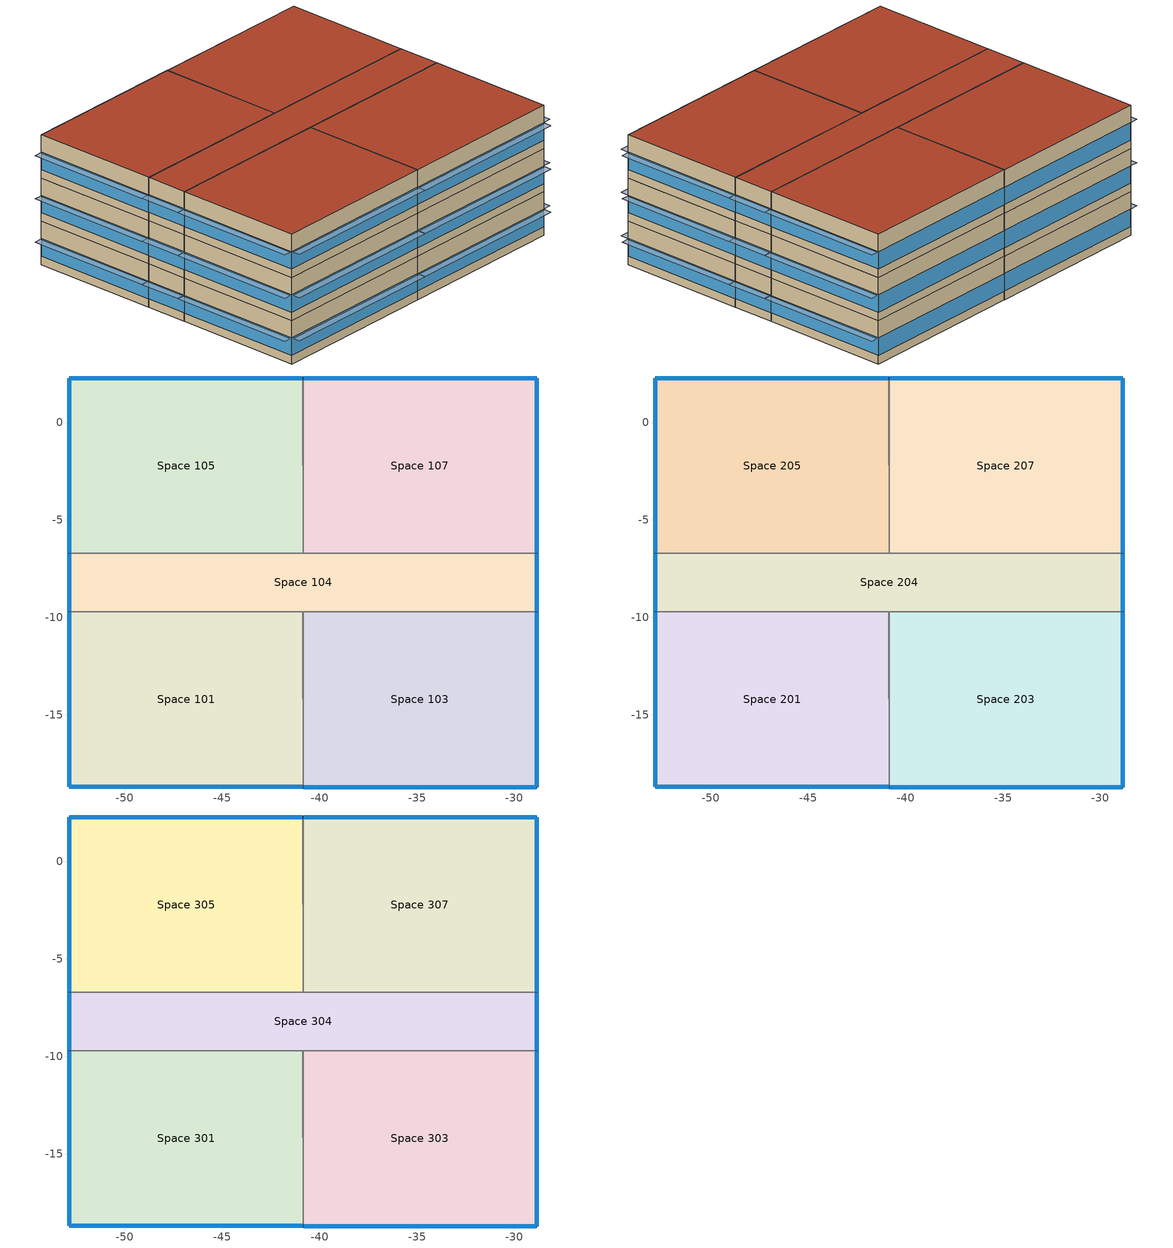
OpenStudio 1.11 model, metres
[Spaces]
Space 101
 floor ground: -40.86,-9.71 -40.85,-18.71 -52.85,-18.71 -52.86,-9.71 z2.44
 wall outside: -52.85,-9.71 -52.86,-9.71 -52.85,-18.71 -40.85,-18.71 z2.44:5.49
 wall to Space 104: -40.86,-9.71 -52.85,-9.71 z2.44:5.49
 wall to Space 102: -40.85,-18.71 -40.86,-9.71 z2.44:5.49
 window: -52.86,-9.74 -52.85,-18.69 / -52.83,-18.71 -40.88,-18.71 z3.04:4.26
Space 102
 floor ground: -40.85,-9.71 -40.85,-18.71 -40.86,-9.71 z2.44
 wall to Space 104: -40.85,-9.71 -40.86,-9.71 z2.44:5.49
 wall to Space 103: -40.85,-18.71 -40.85,-9.71 z2.44:5.49
Space 103
 floor ground: -28.85,-9.71 -28.85,-18.71 -40.85,-18.71 -40.85,-9.71 z2.44
 wall outside: -40.85,-18.71 -28.85,-18.71 -28.85,-9.71 z2.44:5.49
 wall to Space 104: -28.85,-9.71 -40.85,-9.71 z2.44:5.49
 window: -28.85,-18.69 -28.85,-9.74 / -40.83,-18.71 -28.88,-18.71 z3.04:4.26
Space 104
 floor ground: -28.85,-6.71 -28.85,-9.71 -52.85,-9.71 -52.85,-6.71 z2.44
 wall outside: -28.85,-9.71 -28.85,-6.71 / -52.85,-6.71 -52.85,-9.71 z2.44:5.49
 wall to Space 105: -40.85,-6.71 -52.85,-6.71 z2.44:5.49
 wall to Space 107: -28.85,-6.71 -40.85,-6.71 z2.44:5.49
 window: -28.85,-9.69 -28.85,-6.74 / -52.85,-6.74 -52.85,-9.69 z3.04:4.28
Space 105
 floor ground: -40.86,2.29 -40.85,-6.71 -52.85,-6.71 -52.86,2.29 z2.44
 wall outside: -40.86,2.29 -52.86,2.29 -52.85,-6.71 z2.44:5.49
 wall to Space 106: -40.85,-6.71 -40.86,2.29 z2.44:5.49
 window: -52.86,2.26 -52.85,-6.69 / -40.89,2.29 -52.84,2.29 z3.04:4.26
Space 106
 floor ground: -40.85,2.29 -40.85,-6.71 -40.86,2.29 z2.44
 wall outside: -40.85,2.29 -40.86,2.29 z2.44:5.49
 wall to Space 107: -40.85,-6.71 -40.85,2.29 z2.44:5.49
Space 107
 floor ground: -28.85,2.29 -28.85,-6.71 -40.85,-6.71 -40.85,2.29 z2.44
 wall outside: -28.85,-6.71 -28.85,2.29 -40.85,2.29 z2.44:5.49
 window: -28.88,2.29 -40.83,2.29 / -28.85,-6.69 -28.85,2.26 z3.04:4.26
Space 201
 floor to Space 101: -40.86,-9.71 -40.85,-18.71 -52.85,-18.71 -52.86,-9.71 z5.49
 wall outside: -52.85,-9.71 -52.86,-9.71 -52.85,-18.71 -40.85,-18.71 z5.49:8.53
 wall to Space 204: -40.86,-9.71 -52.85,-9.71 z5.49:8.53
 wall to Space 202: -40.85,-18.71 -40.86,-9.71 z5.49:8.53
 window: -52.86,-9.74 -52.85,-18.69 / -52.83,-18.71 -40.88,-18.71 z6.09:7.31
Space 202
 floor to Space 102: -40.85,-9.71 -40.85,-18.71 -40.86,-9.71 z5.49
 wall to Space 204: -40.85,-9.71 -40.86,-9.71 z5.49:8.53
 wall to Space 203: -40.85,-18.71 -40.85,-9.71 z5.49:8.53
Space 203
 floor to Space 103: -28.85,-9.71 -28.85,-18.71 -40.85,-18.71 -40.85,-9.71 z5.49
 wall outside: -40.85,-18.71 -28.85,-18.71 -28.85,-9.71 z5.49:8.53
 wall to Space 204: -28.85,-9.71 -40.85,-9.71 z5.49:8.53
 window: -40.83,-18.71 -28.88,-18.71 / -28.85,-18.69 -28.85,-9.74 z6.09:7.31
Space 204
 floor to Space 104: -28.85,-6.71 -28.85,-9.71 -52.85,-9.71 -52.85,-6.71 z5.49
 wall outside: -28.85,-9.71 -28.85,-6.71 / -52.85,-6.71 -52.85,-9.71 z5.49:8.53
 wall to Space 205: -40.85,-6.71 -52.85,-6.71 z5.49:8.53
 wall to Space 207: -28.85,-6.71 -40.85,-6.71 z5.49:8.53
 window: -28.85,-9.69 -28.85,-6.74 / -52.85,-6.74 -52.85,-9.69 z6.09:7.33
Space 205
 floor to Space 105: -40.86,2.29 -40.85,-6.71 -52.85,-6.71 -52.86,2.29 z5.49
 wall outside: -40.86,2.29 -52.86,2.29 -52.85,-6.71 z5.49:8.53
 wall to Space 206: -40.85,-6.71 -40.86,2.29 z5.49:8.53
 window: -40.89,2.29 -52.84,2.29 / -52.86,2.26 -52.85,-6.69 z6.09:7.31
Space 206
 floor to Space 106: -40.85,2.29 -40.85,-6.71 -40.86,2.29 z5.49
 wall outside: -40.85,2.29 -40.86,2.29 z5.49:8.53
 wall to Space 207: -40.85,-6.71 -40.85,2.29 z5.49:8.53
Space 207
 floor to Space 107: -28.85,2.29 -28.85,-6.71 -40.85,-6.71 -40.85,2.29 z5.49
 wall outside: -28.85,-6.71 -28.85,2.29 -40.85,2.29 z5.49:8.53
 window: -28.88,2.29 -40.83,2.29 / -28.85,-6.69 -28.85,2.26 z6.09:7.31
Space 301
 floor to Space 201: -40.86,-9.71 -40.85,-18.71 -52.85,-18.71 -52.86,-9.71 z8.53
 wall outside: -52.85,-9.71 -52.86,-9.71 -52.85,-18.71 -40.85,-18.71 z8.53:11.58
 wall to Space 304: -40.86,-9.71 -52.85,-9.71 z8.53:11.58
 wall to Space 302: -40.85,-18.71 -40.86,-9.71 z8.53:11.58
 window: -52.83,-18.71 -40.88,-18.71 / -52.86,-9.74 -52.85,-18.69 z9.13:10.36
 roof outside: -40.85,-18.71 -40.86,-9.71 -52.86,-9.71 -52.85,-18.71 z11.58
Space 302
 floor to Space 202: -40.85,-9.71 -40.85,-18.71 -40.86,-9.71 z8.53
 wall to Space 304: -40.85,-9.71 -40.86,-9.71 z8.53:11.58
 wall to Space 303: -40.85,-18.71 -40.85,-9.71 z8.53:11.58
 roof outside: -40.85,-18.71 -40.85,-9.71 -40.86,-9.71 z11.58
Space 303
 floor to Space 203: -28.85,-9.71 -28.85,-18.71 -40.85,-18.71 -40.85,-9.71 z8.53
 wall outside: -40.85,-18.71 -28.85,-18.71 -28.85,-9.71 z8.53:11.58
 wall to Space 304: -28.85,-9.71 -40.85,-9.71 z8.53:11.58
 window: -40.83,-18.71 -28.88,-18.71 / -28.85,-18.69 -28.85,-9.74 z9.13:10.36
 roof outside: -28.85,-18.71 -28.85,-9.71 -40.85,-9.71 -40.85,-18.71 z11.58
Space 304
 floor to Space 204: -28.85,-6.71 -28.85,-9.71 -52.85,-9.71 -52.85,-6.71 z8.53
 wall outside: -28.85,-9.71 -28.85,-6.71 / -52.85,-6.71 -52.85,-9.71 z8.53:11.58
 wall to Space 305: -40.85,-6.71 -52.85,-6.71 z8.53:11.58
 wall to Space 307: -28.85,-6.71 -40.85,-6.71 z8.53:11.58
 window: -52.85,-6.74 -52.85,-9.69 / -28.85,-9.69 -28.85,-6.74 z9.13:10.37
 roof outside: -28.85,-9.71 -28.85,-6.71 -52.85,-6.71 -52.85,-9.71 z11.58
Space 305
 floor to Space 205: -40.86,2.29 -40.85,-6.71 -52.85,-6.71 -52.86,2.29 z8.53
 wall outside: -40.86,2.29 -52.86,2.29 -52.85,-6.71 z8.53:11.58
 wall to Space 306: -40.85,-6.71 -40.86,2.29 z8.53:11.58
 window: -52.86,2.26 -52.85,-6.69 / -40.89,2.29 -52.84,2.29 z9.13:10.36
 roof outside: -40.85,-6.71 -40.86,2.29 -52.86,2.29 -52.85,-6.71 z11.58
Space 306
 floor to Space 206: -40.85,2.29 -40.85,-6.71 -40.86,2.29 z8.53
 wall outside: -40.85,2.29 -40.86,2.29 z8.53:11.58
 wall to Space 307: -40.85,-6.71 -40.85,2.29 z8.53:11.58
 roof outside: -40.85,-6.71 -40.85,2.29 -40.86,2.29 z11.58
Space 307
 floor to Space 207: -28.85,2.29 -28.85,-6.71 -40.85,-6.71 -40.85,2.29 z8.53
 wall outside: -28.85,-6.71 -28.85,2.29 -40.85,2.29 z8.53:11.58
 window: -28.88,2.29 -40.83,2.29 / -28.85,-6.69 -28.85,2.26 z9.13:10.36
 roof outside: -28.85,-6.71 -28.85,2.29 -40.85,2.29 -40.85,-6.71 z11.58
shading: -28.24,-6.69 -28.24,2.26 -28.85,2.26 -28.85,-6.69 z10.36; -28.88,-19.32 -28.88,-18.71 -40.83,-18.71 -40.83,-19.32 z7.31; -28.24,-6.69 -28.24,2.26 -28.85,2.26 -28.85,-6.69 z4.26; -53.46,-6.69 -52.85,-6.69 -52.86,2.26 -53.48,2.26 z4.26; -28.23,-9.69 -28.23,-6.74 -28.85,-6.74 -28.85,-9.69 z10.37; -52.85,-9.69 -52.85,-6.74 -53.47,-6.74 -53.47,-9.69 z7.33; -53.46,-18.69 -52.85,-18.69 -52.86,-9.74 -53.48,-9.74 z7.31; -28.23,-9.69 -28.23,-6.74 -28.85,-6.74 -28.85,-9.69 z4.28; -53.46,-6.69 -52.85,-6.69 -52.86,2.26 -53.48,2.26 z7.31; -52.85,-9.69 -52.85,-6.74 -53.47,-6.74 -53.47,-9.69 z4.28; -28.24,-6.69 -28.24,2.26 -28.85,2.26 -28.85,-6.69 z7.31; -40.88,-19.32 -40.88,-18.71 -52.83,-18.71 -52.83,-19.32 z7.31; -28.24,-18.69 -28.24,-9.74 -28.85,-9.74 -28.85,-18.69 z4.26; -53.46,-18.69 -52.85,-18.69 -52.86,-9.74 -53.48,-9.74 z4.26; -52.85,-9.69 -52.85,-6.74 -53.47,-6.74 -53.47,-9.69 z10.37; -28.88,-19.32 -28.88,-18.71 -40.83,-18.71 -40.83,-19.32 z10.36; -28.24,-18.69 -28.24,-9.74 -28.85,-9.74 -28.85,-18.69 z7.31; -28.24,-18.69 -28.24,-9.74 -28.85,-9.74 -28.85,-18.69 z10.36; -28.88,-19.32 -28.88,-18.71 -40.83,-18.71 -40.83,-19.32 z4.26; -28.23,-9.69 -28.23,-6.74 -28.85,-6.74 -28.85,-9.69 z7.33; -53.46,-6.69 -52.85,-6.69 -52.86,2.26 -53.48,2.26 z10.36; -40.88,-19.32 -40.88,-18.71 -52.83,-18.71 -52.83,-19.32 z4.26; -53.46,-18.69 -52.85,-18.69 -52.86,-9.74 -53.48,-9.74 z10.36; -40.88,-19.32 -40.88,-18.71 -52.83,-18.71 -52.83,-19.32 z10.36
[Building]
Building 1: Space Type=189.1-2009 - Office - OpenOffice - CZ4-8; Default Construction Set=189.1-2009 - CZ5 - Office
[Site]
Site 1
[ClimateZones]
Climate Zone Institution Name 1=ASHRAE; Climate Zone Document Name 1=ANSI/ASHRAE Standard 169; Climate Zone Document Year 1=2006; Climate Zone Institution Name 2=CEC; Climate Zone Document Name 2=California Climate Zone Descriptions; Climate Zone Document Year 2=1995
[DefaultConstructionSet]
189.1-2009 - CZ5 - Office: Default Exterior Surface Constructions=Default Surface Constructions 13; Default Interior Surface Constructions=Default Surface Constructions 14; Default Ground Contact Surface Constructions=Default Surface Constructions 15; Default Exterior SubSurface Constructions=Default Sub Surface Constructions 9; Default Interior SubSurface Constructions=Default Sub Surface Constructions 10; Interior Partition Construction=Interior Partition
[DefaultSurfaceConstructions]
Name | Floor Construction | Wall Construction | Roof Ceiling Construction
Default Surface Constructions 13 | ExtSlabCarpet 4in ClimateZone 1-8 | ASHRAE 189.1-2009 ExtWall Mass ClimateZone 5 | ASHRAE 189.1-2009 ExtRoof IEAD ClimateZone 2-5
Default Surface Constructions 14 | Interior Floor | Interior Wall | Interior Ceiling
Default Surface Constructions 15 | ExtSlabCarpet 4in ClimateZone 1-8 | ExtSlabCarpet 4in ClimateZone 1-8 | ExtSlabCarpet 4in ClimateZone 1-8
[Construction]
ExtSlabCarpet 4in ClimateZone 1-8: MAT-CC05 4 HW CONCRETE, CP02 CARPET PAD
Interior Floor: F16 Acoustic tile, F05 Ceiling air space resistance, M11 100mm lightweight concrete
Interior Wall: G01a 19mm gypsum board, F04 Wall air space resistance, G01a 19mm gypsum board
Interior Ceiling: M11 100mm lightweight concrete, F05 Ceiling air space resistance, F16 Acoustic tile
Exterior Door: F08 Metal surface, I01 25mm insulation board
Interior Window: Clear 3mm
Interior Door; Interior Partition: G05 25mm wood
ASHRAE 189.1-2009 ExtRoof IEAD ClimateZone 2-5: Roof Membrane, Roof Insulation [21], Metal Decking
ASHRAE 189.1-2009 ExtWindow ClimateZone 4-5: Theoretical Glass [207]
ASHRAE 189.1-2009 ExtWall Mass ClimateZone 5: 1IN Stucco, 8IN Concrete HW, Wall Insulation [40], 1/2IN Gypsum
[Material] Thermal Absorptance=0.9
Name | Roughness | Thickness {m} | Conductivity {W/m-K} | Density {kg/m3} | Specific Heat {J/kg-K} | Solar Absorptance | Visible Absorptance
MAT-CC05 4 HW CONCRETE | Rough | 0.1016 | 1.311 | 2240 | 836.8 | 0.85 | 0.85
1IN Stucco | Smooth | 0.0253 | 0.6918 | 1858 | 837 | 0.92 | 0.92
8IN Concrete HW | MediumRough | 0.2033 | 1.7296 | 2243 | 837 | 0.65 | 0.65
1/2IN Gypsum | Smooth | 0.0127 | 0.16 | 784.9 | 830 | 0.4 | 0.4
Roof Membrane | VeryRough | 0.0095 | 0.16 | 1121.29 | 1460 | 0.7 | 0.7
Metal Decking | MediumSmooth | 0.0015 | 45.006 | 7680 | 418.4 | 0.6 | 0.6
F16 Acoustic tile | MediumSmooth | 0.0191 | 0.06 | 368 | 590 | 0.3 | 0.3
M11 100mm lightweight concrete | MediumRough | 0.1016 | 0.53 | 1280 | 840 | 0.5 | 0.5
G01a 19mm gypsum board | MediumSmooth | 0.019 | 0.16 | 800 | 1090 | 0.4 | 0.4
F08 Metal surface | Smooth | 0.0008 | 45.28 | 7824 | 500 | 0.7 | 0.7
I01 25mm insulation board | MediumRough | 0.0254 | 0.03 | 43 | 1210 | 0.6 | 0.6
G05 25mm wood | MediumSmooth | 0.0254 | 0.15 | 608 | 1630 | 0.5 | 0.5
Roof Insulation [21] | MediumRough | 0.2105 | 0.049 | 265 | 836.8 | 0.7 | 0.7
Wall Insulation [40] | MediumRough | 0.0794 | 0.0432 | 91 | 837 | 0.5 | 0.5
[Material:NoMass]
CP02 CARPET PAD: Roughness=Smooth; Thermal Resistance {m2-K/W}=0.1; Thermal Absorptance=0.9; Solar Absorptance=0.8; Visible Absorptance=0.8
[Material:AirGap]
Name | Thermal Resistance {m2-K/W}
F05 Ceiling air space resistance | 0.18
F04 Wall air space resistance | 0.15
[DefaultSubSurfaceConstructions]
Name | Fixed Window Construction | Operable Window Construction | Door Construction | Tubular Daylight Dome Construction | Tubular Daylight Diffuser Construction
Default Sub Surface Constructions 9 | ASHRAE 189.1-2009 ExtWindow ClimateZone 4-5 | ASHRAE 189.1-2009 ExtWindow ClimateZone 4-5 | Exterior Door | Interior Window | Interior Window
Default Sub Surface Constructions 10 | Interior Window | Interior Window | Interior Door
[WindowMaterial:Glazing] Optical Data Type=SpectralAverage; Thickness {m}=0.003; Back Side Solar Reflectance at Normal Incidence=0; Back Side Visible Reflectance at Normal Incidence=0; Infrared Transmittance at Normal Incidence=0; Dirt Correction Factor for Solar and Visible Transmittance=1; Solar Diffusing=No
Name | Solar Transmittance at Normal Incidence | Front Side Solar Reflectance at Normal Incidence | Visible Transmittance at Normal Incidence | Front Side Visible Reflectance at Normal Incidence | Front Side Infrared Hemispherical Emissivity | Back Side Infrared Hemispherical Emissivity | Conductivity {W/m-K}
Clear 3mm | 0.837 | 0.075 | 0.898 | 0.081 | 0.84 | 0.84 | 0.9
Theoretical Glass [207] | 0.3311 | 0.6189 | 0.44 | 0.51 | 0.9 | 0.9 | 0.0133
[SpaceType]
189.1-2009 - Office - OpenOffice - CZ4-8: Default Schedule Set=189.1-2009 - Office - OpenOffice - CZ4-8 Schedule Set; Design Specification Outdoor Air Object=189.1-2009 - Office - OpenOffice - CZ4-8 Ventilation; Standards Building Type=Office; Standards Space Type=OpenOffice
[DefaultScheduleSet]
189.1-2009 - Office - OpenOffice - CZ4-8 Schedule Set: Number of People Schedule=Office Work Occ; People Activity Level Schedule=Office Activity; Lighting Schedule=Office Bldg Light; Electric Equipment Schedule=Office Bldg Equip; Infiltration Schedule=Office Infil Quarter On
[Lights:Definition]
189.1-2009 - Office - OpenOffice - CZ4-8 Lights Definition: Design Level Calculation Method=Watts/Area; Watts per Space Floor Area {W/m2}=10.6563
[Lights]
189.1-2009 - Office - OpenOffice - CZ4-8 Lights: Lights Definition=189.1-2009 - Office - OpenOffice - CZ4-8 Lights Definition; Space or SpaceType=189.1-2009 - Office - OpenOffice - CZ4-8
[DesignSpecification:OutdoorAir]
189.1-2009 - Office - OpenOffice - CZ4-8 Ventilation: Outdoor Air Method=Sum; Outdoor Air Flow per Person {m3/s-person}=0.00943895
[People:Definition]
189.1-2009 - Office - OpenOffice - CZ4-8 People Definition: Number of People Calculation Method=People/Area; People per Space Floor Area {person/m2}=0.0565105; Fraction Radiant=0.3
[People]
189.1-2009 - Office - OpenOffice - CZ4-8 People: People Definition=189.1-2009 - Office - OpenOffice - CZ4-8 People Definition; Space or SpaceType=189.1-2009 - Office - OpenOffice - CZ4-8
[SpaceInfiltration:DesignFlowRate]
189.1-2009 - Office - OpenOffice - CZ4-8 Infiltration: Space or SpaceType=189.1-2009 - Office - OpenOffice - CZ4-8; Design Flow Rate Calculation Method=Flow/ExteriorArea; Flow per Exterior Surface Area {m3/s-m2}=0.000226568
[ElectricEquipment:Definition]
189.1-2009 - Office - OpenOffice - CZ4-8 Electric Equipment Definition: Design Level Calculation Method=Watts/Area; Watts per Space Floor Area {W/m2}=7.64238
[ElectricEquipment]
189.1-2009 - Office - OpenOffice - CZ4-8 Electric Equipment: Electric Equipment Definition=189.1-2009 - Office - OpenOffice - CZ4-8 Electric Equipment Definition; Space or SpaceType=189.1-2009 - Office - OpenOffice - CZ4-8
[BuildingStory] Nominal Floor to Floor Height {m}=3.048
Name | Nominal Z Coordinate {m}
Building Story 1 | 0
Building Story 2 | 3.048
Building Story 3 | 6.096
[Space]
Name | Building Story
Space 101; Space 102; Space 103; Space 104; Space 105; Space 106; Space 107 | Building Story 1
Space 201; Space 202; Space 203; Space 204; Space 205; Space 206; Space 207 | Building Story 2
Space 301; Space 302; Space 303; Space 304; Space 305; Space 306; Space 307 | Building Story 3
[Schedule:Ruleset]
Name | Default Day Schedule | Summer Design Day Schedule | Winter Design Day Schedule
Office Bldg Light | Office Bldg Light Default Schedule | Office Bldg Light Summer Design Day | Office Bldg Light Winter Design Day
Office Activity | Office Activity Default Schedule | Office Activity Summer Design Day | Office Activity Winter Design Day
Office Infil Quarter On | Office Infil Quarter On Default Schedule | Office Infil Quarter On Summer Design Day | Office Infil Quarter On Winter Design Day
Office Bldg Equip | Office Bldg Equip Default Schedule | Office Bldg Equip Summer Design Day | Office Bldg Equip Winter Design Day
Office Work Occ | Office Bldg Occ Default Schedule | Office Bldg Occ Summer Design Day | Office Bldg Occ Winter Design Day
[Schedule:Day]
Office Bldg Light Default Schedule: 5, 0, 0.05, 7, 0, 0.1, 8, 0, 0.3, 17, 0, 0.9, 18, 0, 0.7, 20, 0, 0.5, 22, 0, 0.3, 23, 0, 0.1, 24, 0, 0.05
Office Bldg Light Summer Design Day; Office Infil Quarter On Rule 1 Day Schedule; Office Bldg Equip Summer Design Day: 24, 0, 1
Office Bldg Light Winter Design Day; Office Bldg Equip Winter Design Day; Office Bldg Occ Winter Design Day; Office Bldg Occ Rule 1 Day Schedule: 24, 0, 0
Office Bldg Light Rule 1 Day Schedule: 24, 0, 0.05
Office Bldg Light Rule 2 Day Schedule: 6, 0, 0.05, 8, 0, 0.1, 14, 0, 0.5, 17, 0, 0.15, 24, 0, 0.05
Office Activity Default Schedule; Office Activity Summer Design Day; Office Activity Winter Design Day: 24, 0, 132
Office Infil Quarter On Default Schedule; Office Infil Quarter On Summer Design Day: 6, 0, 1, 22, 0, 0.25, 24, 0, 1
Office Infil Quarter On Winter Design Day; Office Infil Quarter On Rule 2 Day Schedule: 6, 0, 1, 18, 0, 0.25, 24, 0, 1
Office Bldg Equip Default Schedule: 8, 0, 0.4, 12, 0, 0.9, 13, 0, 0.8, 17, 0, 0.9, 18, 0, 0.8, 20, 0, 0.6, 22, 0, 0.5, 24, 0, 0.4
Office Bldg Equip Rule 1 Day Schedule: 24, 0, 0.3
Office Bldg Equip Rule 2 Day Schedule: 6, 0, 0.3, 8, 0, 0.4, 14, 0, 0.5, 17, 0, 0.35, 24, 0, 0.3
Office Bldg Occ Default Schedule: 6, 0, 0, 7, 0, 0.1, 8, 0, 0.2, 12, 0, 0.85, 13, 0, 0.5, 17, 0, 0.85, 18, 0, 0.7, 20, 0, 0.4, 22, 0, 0.1, 24, 0, 0.05
Office Bldg Occ Summer Design Day: 6, 0, 0, 22, 0, 1, 24, 0, 0.05
Office Bldg Occ Rule 2 Day Schedule: 6, 0, 0, 8, 0, 0.1, 14, 0, 0.4, 17, 0, 0.1, 24, 0, 0
[Schedule:Rule] Apply Monday=No; Apply Tuesday=No; Apply Wednesday=No; Apply Thursday=No; Apply Friday=No; Date Specification Type=DateRange; Start Month=1; Start Day=1; End Month=12; End Day=31
Name | Schedule Ruleset | Rule Order | Day Schedule | Apply Sunday | Apply Saturday
Office Bldg Light Rule 1 | Office Bldg Light | 0 | Office Bldg Light Rule 1 Day Schedule | Yes | No
Office Bldg Light Rule 2 | Office Bldg Light | 1 | Office Bldg Light Rule 2 Day Schedule | No | Yes
Office Infil Quarter On Rule 1 | Office Infil Quarter On | 0 | Office Infil Quarter On Rule 1 Day Schedule | Yes | No
Office Infil Quarter On Rule 2 | Office Infil Quarter On | 1 | Office Infil Quarter On Rule 2 Day Schedule | No | Yes
Office Bldg Equip Rule 1 | Office Bldg Equip | 0 | Office Bldg Equip Rule 1 Day Schedule | Yes | No
Office Bldg Equip Rule 2 | Office Bldg Equip | 1 | Office Bldg Equip Rule 2 Day Schedule | No | Yes
Office Work Occ Rule 1 | Office Work Occ | 0 | Office Bldg Occ Rule 1 Day Schedule | Yes | No
Office Work Occ Rule 2 | Office Work Occ | 1 | Office Bldg Occ Rule 2 Day Schedule | No | Yes
